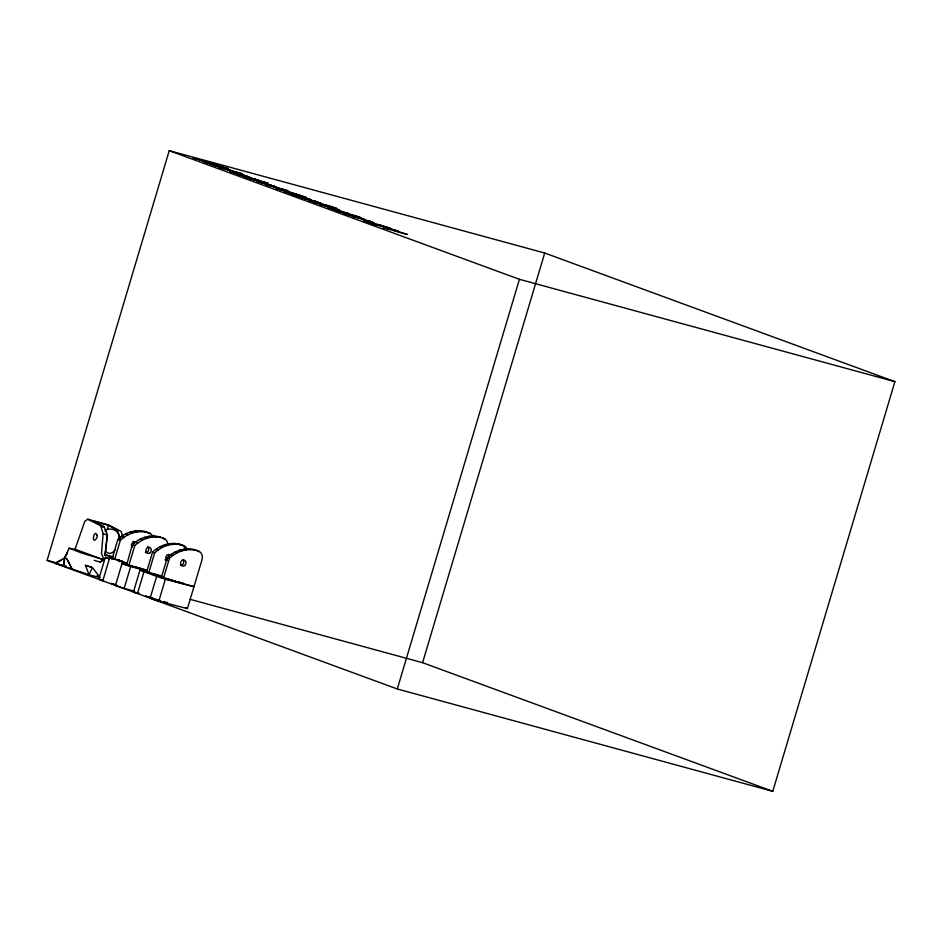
<?xml version="1.0" encoding="UTF-8"?>
<svg xmlns="http://www.w3.org/2000/svg" width="942" height="942" viewBox="0 0 942 942"><rect width="100%" height="100%" fill="white"/><g stroke="black" fill="none" stroke-linecap="round" stroke-linejoin="round"><path stroke-width="1.41" d="M118.739 539.389C120.505 531.947 113.381 527.214 106.34 529.698M100.252 562.127L103.055 559.548L75.042 549.245L84.804 521.362L87.724 519.195L100.759 525.824L103.149 533.761L101.489 553.496L104.067 559.901L100.252 562.127L94.2 560.313M111.403 556.887L104.998 555.097L107.364 534.962L104.315 526.802L94.812 521.397L108.389 525.271L117.409 530.37L120.317 538.494M75.807 549.539L69.155 548.197L64.48 558.111L63.538 566.142L64.539 559.265M104.998 555.097L107.364 534.962L103.149 533.761M107.447 529.475L108.389 525.271M47.1 560.349L169.23 150.673L544.712 253.021L894.9 381.651L772.77 791.327L397.288 688.979L47.1 560.349L57.015 563.045M134.494 591.187A147.023 5.64 16.6 0 1 124.144 588.444A21.325 0.824 16.6 0 1 115.466 585.477L122.637 561.432L119.469 560.278L109.731 557.582L102.796 580.825A21.325 0.824 16.6 0 1 98.816 579.142L105.339 557.264A147.023 5.64 16.6 0 1 110.061 558.571M111.91 559.454L117.856 539.483C126.299 530.876 141.041 527.626 151.427 534.373A7.583 6.453 -69.8 0 1 152.875 536.81M114.771 558.995L120.317 540.39C128.018 532.736 140.123 529.239 150.39 533.502M119.057 561.644L119.469 560.278M167.676 545.088A7.583 6.453 -69.8 0 0 165.851 539.672C155.418 532.901 140.747 536.186 132.28 544.782L126.675 564.882L146.811 570.569M128.783 565.659L134.741 545.689C141.488 539.083 151.379 535.445 160.752 537.517L158.291 536.622M124.144 588.444L130.655 566.566A21.325 0.824 16.6 0 1 121.977 563.599L126.675 564.882M140.017 569.969A21.325 0.824 16.6 0 0 143.996 571.664L137.485 593.531A21.325 0.824 16.6 0 1 133.493 591.847L140.017 569.969A147.023 5.64 16.6 0 1 150.744 572.96M162.283 576.645L146.587 572.159L152.533 552.189C160.87 543.722 175.459 540.296 185.762 546.961A7.583 6.453 -69.8 0 1 187.199 549.386M148.695 572.936L154.653 552.966C162.342 545.312 174.458 541.815 184.714 546.077M156.666 576.316L150.143 598.182A21.325 0.824 16.6 0 0 158.821 601.149A147.023 5.64 16.6 0 0 187.446 608.556L202.118 559.348A7.583 6.453 -69.8 0 0 200.528 552.377C190.225 545.724 175.648 549.151 167.311 557.617L161.353 577.587L193.97 586.678A147.023 5.64 16.6 0 1 165.345 579.271A21.325 0.824 16.6 0 1 156.666 576.316L143.996 571.664M163.461 578.364L169.419 558.394C177.12 550.74 189.224 547.243 199.492 551.506M158.821 601.149L165.345 579.271M397.288 688.979L519.419 279.303L169.23 150.673M772.77 791.327L422.581 662.697L544.712 253.021M64.527 558.076L67.483 552.73L64.551 557.864L66.105 558.076M114.983 549.975C113.228 553.225 108.212 555.073 105.904 551.353M64.727 557.888L55.036 563.257L89.078 574.797L100.076 577.611L92.387 567.461L89.078 574.797L85.439 565.365L91.492 567.202L85.439 565.365M61.183 560.384L55.036 563.257L66.022 566.071M302.512 197.891L301.923 197.82L321.257 203.484L314.616 201.188M388.693 228.859L383.147 227.681L407.38 234.476L393.367 230.142L398.454 231.202L396.205 230.378L373.691 224.208L375.87 225.008M87.724 519.195L108.848 525.083L121.094 531.37L122.684 536.657M218.827 167.064L218.25 166.911L222.653 167.947L212.609 164.803L218.921 166.675M270.531 185.998L269.742 185.81L270.825 186.222M342.747 212.527L338.684 211.349L357.089 216.578L355.534 216.012M217.261 165.509L204.155 161.93L228.07 168.618L202.942 161.164L217.896 164.874L215.306 163.932L193.098 157.879L222.924 167.052M519.419 279.303L894.9 381.651M100.759 525.824L104.315 526.802M122.637 561.432L117.938 560.16L127.088 563.186M127.088 563.516L109.731 557.582M132.08 566.024L127.853 564.87L142.277 569.098M134.894 566.79L146.151 569.863M146.587 572.159L156.29 574.808M163.084 577.199L152.215 574.231L175.495 581.108M178.215 581.85L183.655 583.333M161.353 577.587L179.015 582.403M190.213 599.347L422.581 662.697M116.443 584.876L111.015 583.392L116.643 585.465M152.486 597.958L145.692 596.098L160.823 600.76M163.543 601.502L167.617 602.609M261.334 182.136L244.378 176.707L266.657 182.783L268.246 183.36L260.192 181.17L266.633 183.419L256.671 181.158L276.712 187.117L261.9 182.418M113.323 556.899L105.292 554.638M381.416 225.562L377.86 224.42L391.519 228.812L367.969 221.865L375.046 224.467L372.479 223.772L363.577 220.499L370.512 222.489M363.836 219.71L374.092 222.795L367.839 220.793M103.055 559.548L81.483 552.942L69.155 548.197M383.041 226.021L388.222 227.752L371.996 222.936M96.814 575.998L98.957 576.716M358.407 216.636L360.056 217.237L350.353 214.317L351.66 214.8M283.318 189.483L284.873 190.049M315.181 201.188L316.771 201.776L292.609 195.041L294.245 195.642M369.087 220.981L370.63 221.558L352.897 216.578L354.522 217.166M164.803 538.8L162.342 537.894L163.39 538.765M143.867 531.323L146.328 532.23M178.556 544.029L180.664 544.806M193.322 549.457L195.43 550.234M174.011 543.428L176.119 544.205M188.777 548.856L190.885 549.622M139.322 530.711L141.795 531.618M153.746 536.01L156.207 536.916M134.682 530.958L137.143 531.853M149.095 536.245L151.568 537.152M169.36 543.664L171.468 544.441M184.137 549.092L186.245 549.857M130.055 532.018L132.516 532.925M144.467 537.317L146.928 538.223M164.732 544.735L166.84 545.5M179.498 550.152L181.618 550.929M125.557 533.902L128.018 534.809M139.969 539.201L142.43 540.107M160.234 546.607L162.342 547.384M175 552.036L177.12 552.813M121.306 536.54L123.767 537.446M135.719 541.838L138.18 542.733M155.983 549.245L158.091 550.022M170.749 554.673L172.869 555.45M117.856 539.483L120.317 540.39M132.28 544.782L134.741 545.689M152.533 552.189L154.653 552.966M167.311 557.617L169.419 558.394M102.384 526.708L103.455 527.355M197.373 550.729L198.421 551.612M182.607 545.312L183.655 546.183A7.583 6.453 -69.8 0 1 184.491 547.302M147.929 532.595L148.966 533.466M105.057 529.828L105.504 531.618M147.458 546.619A3.144 2.673 -69.8 0 1 145.421 552.507M109.319 558.947A21.325 0.824 16.6 0 1 105.339 557.264M145.904 570.593A147.023 5.64 16.6 0 1 130.655 566.566M98.816 579.142A147.023 5.64 16.6 0 1 103.538 580.449M132.233 547.479A3.144 2.673 -69.8 0 1 132.198 543.134A3.144 2.673 -69.8 0 1 136.072 542.651M133.034 541.332A3.144 2.673 -69.8 0 1 134.423 543.817M168.288 554.449A3.144 2.673 -69.8 0 1 169.018 557.323M167.099 559.736A3.144 2.673 -69.8 0 1 165.015 559.701M167.134 560.466A3.144 2.673 -69.8 0 1 166.298 556.051A3.144 2.673 -69.8 0 1 170.396 555.227M182.489 559.466A3.144 2.673 -69.8 0 1 180.452 565.341M151.968 573.301A147.023 5.64 16.6 0 1 156.878 574.691M158.115 575.044A147.023 5.64 16.6 0 1 160.599 575.75M133.493 591.847A147.023 5.64 16.6 0 1 139.404 593.484M185.527 607.767A78.033 2.991 16.6 0 1 187.446 608.556M97.203 535.445L97.203 536.092A3.615 1.896 -74.8 0 1 96.708 538.153C90.927 546.219 93.941 527.52 97.203 535.445M232.898 172.245L241.258 175.082L230.036 171.385L249.795 177.202L232.898 172.245M293.763 194.605L302.135 197.443L290.913 193.746L310.66 199.563L293.763 194.605M319.691 204.296L339.532 210.16L319.691 204.296M306.044 197.325L286.957 192.345L284.743 191.532L292.55 193.534L275.9 188.282L306.044 197.325M259.639 182.053L273.863 186.233L259.639 182.053M347.339 214.27L361.563 218.45L347.339 214.27M302.759 196.336L289.736 192.227L302.759 196.336M263.548 182.442L249.701 178.415L263.548 182.442M336.906 210.502C339.615 211.573 330.913 208.759 335.293 209.901L328.134 207.452L349.129 213.716L336.906 210.502M246.969 176.366L238.632 173.705L246.969 176.366M307.846 198.727L299.509 196.066L307.846 198.727M209.619 163.861L230.484 170.137L209.619 163.861M364.413 219.333L344.407 213.457L364.413 219.333M304.596 198.526L318.243 202.565L304.596 198.526M266.598 184.809L287.84 190.708L266.598 184.809M331.678 208.465L341.298 211.538L331.678 208.465M232.933 171.55L218.685 167.264L240.893 173.328L242.459 173.893L229.565 170.384L242.718 174.564L232.933 171.55M254.564 178.909L238.373 174.505L259.568 180.723L253.316 178.721L256.106 179.486L254.564 178.909M331.772 206.71L309.565 200.658L333.397 207.311L331.772 206.71M329.759 206.545L313.639 202.153L331.419 207.158L329.759 206.545M335.847 208.206L332.762 207.37L337.507 208.818L335.847 208.206M67.023 559.089L72.051 569.027L67.023 559.089M149.955 552.848A3.144 2.673 -69.8 0 0 149.919 547.526A3.144 2.673 -69.8 0 0 145.833 550.705A3.144 2.673 -69.8 0 0 149.955 552.848M184.632 565.553A3.144 2.673 -69.8 0 0 184.597 560.231A3.144 2.673 -69.8 0 0 180.523 563.41A3.144 2.673 -69.8 0 0 184.632 565.553"/></g></svg>
